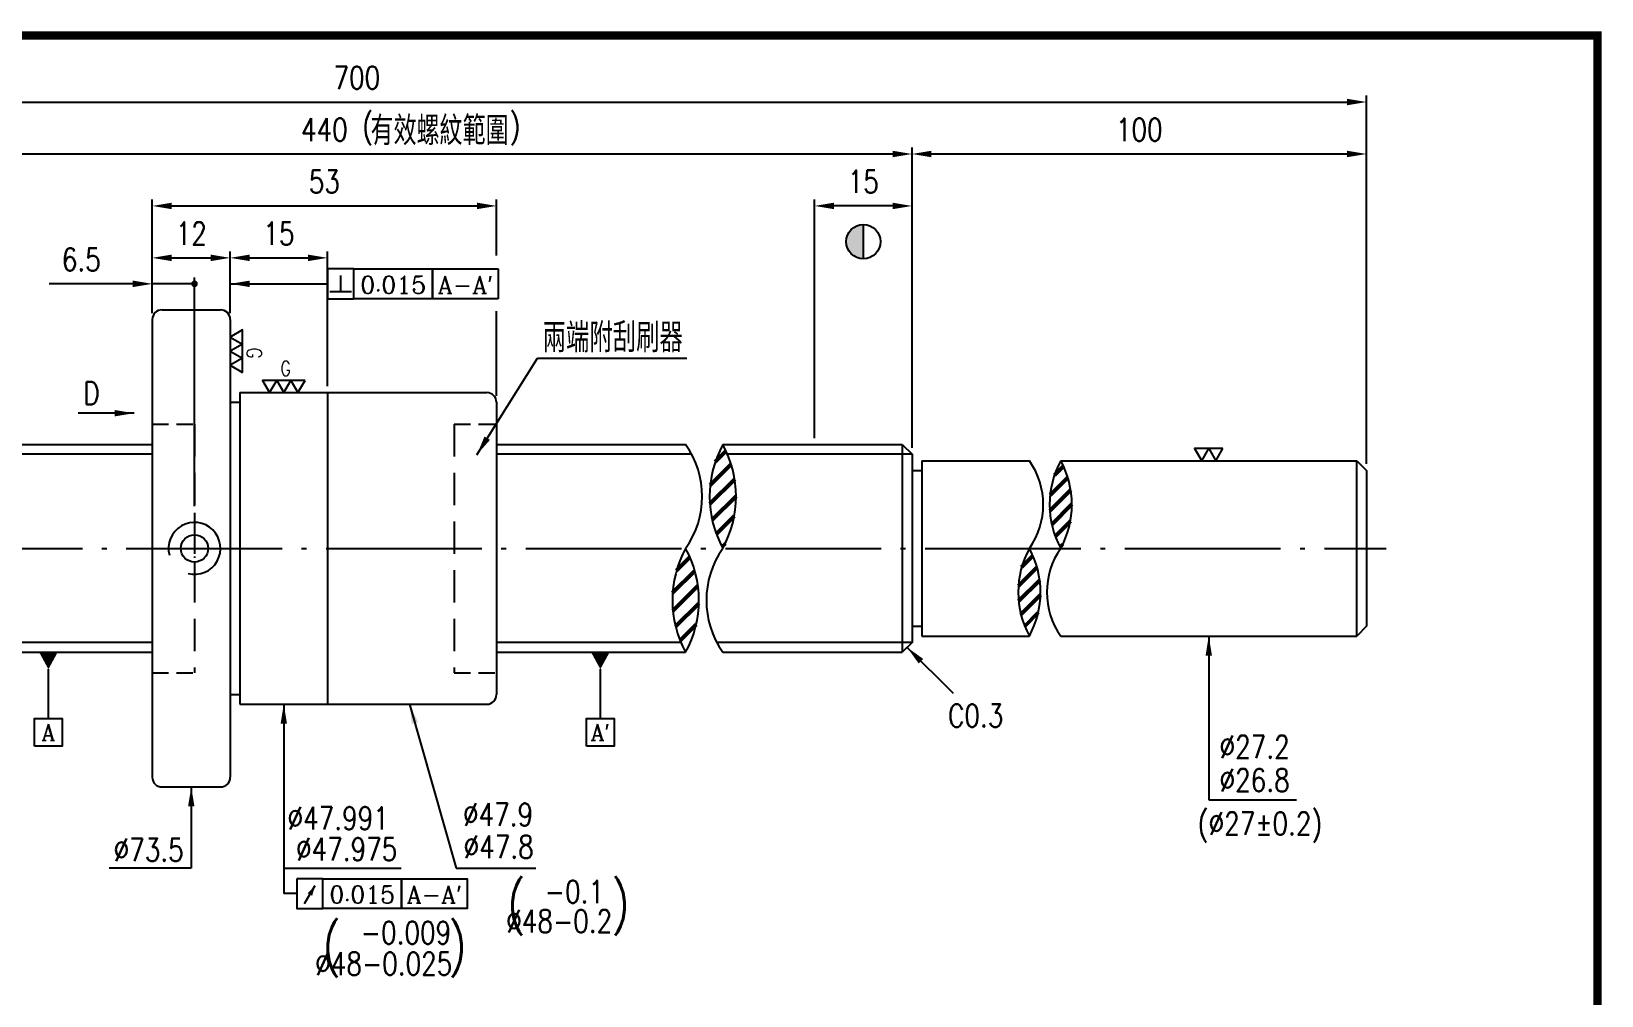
# Model space of a CAD drawing. Header units: millimetres. Extents: x 2309 to 2699, y 12 to 289.
# Drawn here: x 2457.4 to 2699.3, y 140.2 to 288.7 of the extents above; entities that cross this region are included whole.
import ezdxf
from ezdxf.enums import TextEntityAlignment as Align

# ---------------------------------------------------------------- set-up
doc = ezdxf.new("R2010")
doc.units = ezdxf.units.MM
doc.header["$LTSCALE"] = 10
doc.linetypes.add('C', pattern=[2.5625, 2, -0.25, 0.0625, -0.25])
doc.linetypes.add('H', pattern=[0.75, 0.5, -0.25])
doc.layers.get('0').update_dxf_attribs({"linetype": 'CONTINUOUS'})
doc.layers.get('DEFPOINTS').update_dxf_attribs({"linetype": 'CONTINUOUS'})
for name, color, linetype in [('04', 4, 'CONTINUOUS'), ('05', 5, 'H'), ('14', 4, 'CONTINUOUS'), ('DIM', 6, 'CONTINUOUS')]:
    doc.layers.add(name, color=color, linetype=linetype)
doc.layers.add('AM_0', color=7, linetype='CONTINUOUS', lineweight=50)
doc.layers.add('C', color=1, linetype='C', lineweight=25)
doc.styles.add('ROMANC', font='romanc')
doc.styles.add('SIMPLEX', font='SIMPLEX.shx', dxfattribs={"width": 0.8, "height": 3.5, "bigfont": 'chineset.shx'})
doc.styles.get("Standard").update_dxf_attribs({"font": 'TXT', "width": 0.8, "bigfont": 'CHINESET'})
doc.dimstyles.new('STANDARD$0', dxfattribs={"dimscale": 0, "dimtxt": 3.5, "dimasz": 3, "dimexe": 1, "dimexo": 1, "dimgap": 2, "dimtad": 1, "dimdec": 3, "dimrnd": 0.0005, "dimdsep": 46, "dimtxsty": 'SIMPLEX', "dimcen": 0.09, "dimclrd": 6, "dimclre": 6, "dimclrt": 3, "dimadec": 1, "dimazin": 2, "dimtp": -0.1, "dimtm": 0.2, "dimtfac": 1, "dimtdec": 3, "dimtmove": 2, "dimatfit": 3, "dimfxl": 0, "dimtvp": 0.790698, "dimarcsym": 0})
doc.dimstyles.new('STANDARD$7', dxfattribs={"dimscale": 0, "dimtxt": 3.5, "dimasz": 3, "dimexe": 1, "dimexo": 1, "dimgap": 1.5, "dimtad": 1, "dimdec": 3, "dimrnd": 0.0005, "dimdsep": 46, "dimtxsty": 'SIMPLEX', "dimcen": 0.09, "dimclrd": 6, "dimclre": 6, "dimclrt": 3, "dimadec": 1, "dimazin": 2, "dimtp": -0.1, "dimtm": 0.2, "dimtfac": 1, "dimtdec": 3, "dimtmove": 2, "dimatfit": 3, "dimfxl": 0, "dimtvp": 0.790698, "dimarcsym": 0})

# ---------------------------------------------------------------- blocks, each defined once
blk = doc.blocks.new('*D32')
at = {"color": 6, "lineweight": -2}
for p, q in [((2476.06, 245.31), (2476.06, 254.81)), ((2488.06, 245.31), (2488.06, 254.81)), ((2479.06, 253.81), (2485.06, 253.81))]:
    blk.add_line(p, q, dxfattribs=at)
at = {"color": 6}
for points in [[(2479.06, 254.31), (2479.06, 253.31), (2476.06, 253.81)], [(2485.06, 254.31), (2485.06, 253.31), (2488.06, 253.81)]]:
    blk.add_solid(points, dxfattribs=at)
at = {"layer": 'DEFPOINTS', "color": 0}
for p in [(2488.06, 253.81), (2476.06, 244.31), (2488.06, 244.31)]:
    blk.add_point(p, dxfattribs=at)
at = {"color": 3, "insert": (2482.06, 257.56), "char_height": 3.5, "attachment_point": 5, "style": 'SIMPLEX'}
blk.add_mtext('12', dxfattribs=at)
blk = doc.blocks.new('*D33')
at = {"color": 6, "lineweight": -2}
for p, q in [((2488.06, 245.31), (2488.06, 254.81)), ((2503.06, 234.06), (2503.06, 254.81)), ((2491.06, 253.81), (2500.06, 253.81))]:
    blk.add_line(p, q, dxfattribs=at)
at = {"color": 6}
for points in [[(2491.06, 254.31), (2491.06, 253.31), (2488.06, 253.81)], [(2500.06, 254.31), (2500.06, 253.31), (2503.06, 253.81)]]:
    blk.add_solid(points, dxfattribs=at)
at = {"layer": 'DEFPOINTS', "color": 0}
for p in [(2503.06, 253.81), (2488.06, 244.31), (2503.06, 233.06)]:
    blk.add_point(p, dxfattribs=at)
at = {"color": 3, "insert": (2495.56, 257.56), "char_height": 3.5, "attachment_point": 5, "style": 'SIMPLEX'}
blk.add_mtext('15', dxfattribs=at)
blk = doc.blocks.new('*D34')
at = {"color": 6, "lineweight": -2}
for p, q in [((2476.06, 245.31), (2476.06, 262.81)), ((2479.06, 261.81), (2526.06, 261.81)), ((2529.06, 254.19), (2529.06, 262.81)), ((2529.06, 232.56), (2529.06, 245.6))]:
    blk.add_line(p, q, dxfattribs=at)
at = {"color": 6}
for points in [[(2479.06, 262.31), (2479.06, 261.31), (2476.06, 261.81)], [(2526.06, 262.31), (2526.06, 261.31), (2529.06, 261.81)]]:
    blk.add_solid(points, dxfattribs=at)
at = {"layer": 'DEFPOINTS', "color": 0}
for p in [(2529.06, 261.81), (2476.06, 244.31), (2529.06, 231.56)]:
    blk.add_point(p, dxfattribs=at)
at = {"color": 3, "insert": (2502.56, 265.56), "char_height": 3.5, "attachment_point": 5, "style": 'SIMPLEX'}
blk.add_mtext('53', dxfattribs=at)
blk = doc.blocks.new('*D36')
at = {"color": 6, "lineweight": -2}
for p, q in [((2412.06, 226.06), (2412.06, 270.81)), ((2415.06, 269.81), (2590.06, 269.81)), ((2593.06, 224.56), (2593.06, 270.81))]:
    blk.add_line(p, q, dxfattribs=at)
at = {"color": 6}
for points in [[(2415.06, 270.31), (2415.06, 269.31), (2412.06, 269.81)], [(2590.06, 270.31), (2590.06, 269.31), (2593.06, 269.81)]]:
    blk.add_solid(points, dxfattribs=at)
at = {"layer": 'DEFPOINTS', "color": 0}
for p in [(2593.06, 269.81), (2412.06, 225.06), (2593.06, 223.56)]:
    blk.add_point(p, dxfattribs=at)
at = {"color": 3, "insert": (2502.56, 273.56), "char_height": 3.5, "attachment_point": 5, "style": 'SIMPLEX'}
blk.add_mtext('440', dxfattribs=at)
blk = doc.blocks.new('*D37')
at = {"color": 6, "lineweight": -2}
for p, q in [((2593.06, 224.56), (2593.06, 270.81)), ((2596.06, 269.81), (2660.06, 269.81)), ((2663.06, 222.06), (2663.06, 270.81))]:
    blk.add_line(p, q, dxfattribs=at)
at = {"color": 6}
for points in [[(2596.06, 270.31), (2596.06, 269.31), (2593.06, 269.81)], [(2660.06, 270.31), (2660.06, 269.31), (2663.06, 269.81)]]:
    blk.add_solid(points, dxfattribs=at)
at = {"layer": 'DEFPOINTS', "color": 0}
for p in [(2663.06, 269.81), (2593.06, 223.56), (2663.06, 221.06)]:
    blk.add_point(p, dxfattribs=at)
at = {"color": 3, "insert": (2628.06, 273.56), "char_height": 3.5, "attachment_point": 5, "style": 'SIMPLEX'}
blk.add_mtext('100', dxfattribs=at)
blk = doc.blocks.new('*D38')
at = {"color": 6, "lineweight": -2}
for p, q in [((2352.06, 224.56), (2352.06, 278.81)), ((2663.06, 222.06), (2663.06, 278.81)), ((2355.06, 277.81), (2660.06, 277.81))]:
    blk.add_line(p, q, dxfattribs=at)
at = {"color": 6}
for points in [[(2355.06, 278.31), (2355.06, 277.31), (2352.06, 277.81)], [(2660.06, 278.31), (2660.06, 277.31), (2663.06, 277.81)]]:
    blk.add_solid(points, dxfattribs=at)
at = {"layer": 'DEFPOINTS', "color": 0}
for p in [(2663.06, 277.81), (2352.06, 223.56), (2663.06, 221.06)]:
    blk.add_point(p, dxfattribs=at)
at = {"color": 3, "insert": (2507.56, 281.56), "char_height": 3.5, "attachment_point": 5, "style": 'SIMPLEX'}
blk.add_mtext('700', dxfattribs=at)
blk = doc.blocks.new('*D40')
at = {"color": 6, "lineweight": -2}
for p, q in [((2473.06, 249.81), (2460.2, 249.81)), ((2476.06, 245.31), (2476.06, 250.81)), ((2482.56, 249.81), (2476.06, 249.81)), ((2482.56, 215.56), (2482.56, 250.81)), ((2482.56, 249.81), (2482.68, 249.81))]:
    blk.add_line(p, q, dxfattribs=at)
at = {"color": 6}
blk.add_solid([(2473.06, 250.31), (2473.06, 249.31), (2476.06, 249.81)], dxfattribs=at)
at = {"layer": 'DEFPOINTS', "color": 0}
for p in [(2482.56, 249.81), (2476.06, 244.31), (2482.56, 214.56)]:
    blk.add_point(p, dxfattribs=at)
at = {"color": 3, "insert": (2465.13, 253.56), "char_height": 3.5, "attachment_point": 5, "style": 'SIMPLEX'}
blk.add_mtext('6.5', dxfattribs=at)
blk = doc.blocks.new('_None')
blk = doc.blocks.new('1')
at = {"layer": 'DIM', "const_width": 2.125}
blk.add_lwpolyline([(1.0625, 0, 1), (-1.0625, 0, 1)], format="xyb", close=True, dxfattribs=at)
blk = doc.blocks.new('點')
at = {"rotation": 299.9999999999999}
blk.add_blockref('1', (0, 0), dxfattribs=at)
blk = doc.blocks.new('a-a3')
at = {"layer": '14'}
blk.add_line((2.28, -2.91), (5.33, 2.36), dxfattribs=at)
for points in [[(0, 4.33), (0, -4.33), (7.61, -4.33), (7.61, 4.33)], [(7.61, -4.33), (7.61, 4.33), (30.43, 4.33), (30.43, -4.33)], [(30.43, -4.33), (30.43, 4.33), (49.45, 4.33), (49.45, -4.33)]]:
    blk.add_lwpolyline(points, close=True, dxfattribs=at)
blk.add_lwpolyline([(5.33, 2.36, 0, 1.52, 0), (3.8, -0.27, 1.52, 1.52, 0)], format="xyseb", dxfattribs=at)
at = {"layer": '14', "style": 'ROMANC'}
for s, p in [('0.015', (19.02, -0.27)), ("A-A'", (39.94, -0.27))]:
    blk.add_text(s, height=5.072, dxfattribs=at).set_placement(p, align=Align.MIDDLE)
blk = doc.blocks.new("a-a'")
at = {"lineweight": 0, "xscale": 0.849999999999909, "yscale": 0.849999999999909, "zscale": 0.849999999999909}
blk.add_blockref('a-a3', (0, 0), dxfattribs=at)
blk = doc.blocks.new('*D44')
at = {"color": 6, "lineweight": -2}
for p, q in [((2578.06, 226.06), (2578.06, 262.81)), ((2590.06, 261.81), (2581.06, 261.81)), ((2593.06, 224.56), (2593.06, 262.81))]:
    blk.add_line(p, q, dxfattribs=at)
at = {"color": 6}
for points in [[(2581.06, 262.31), (2581.06, 261.31), (2578.06, 261.81)], [(2590.06, 262.31), (2590.06, 261.31), (2593.06, 261.81)]]:
    blk.add_solid(points, dxfattribs=at)
at = {"layer": 'DEFPOINTS', "color": 0}
for p in [(2578.06, 261.81), (2578.06, 225.06), (2593.06, 223.56)]:
    blk.add_point(p, dxfattribs=at)
at = {"color": 3, "insert": (2585.56, 265.56), "char_height": 3.5, "attachment_point": 5, "style": 'SIMPLEX'}
blk.add_mtext('15', dxfattribs=at)
blk = doc.blocks.new('ins3')
blk.add_hatch(color=0).paths.add_polyline_path([(-1.75, 0, 0.414214), (0, -1.75), (0, 1.75, 0.414214)])
at = {"color": 0}
blk.add_lwpolyline([(0, 1.75), (0, -1.75)], dxfattribs=at)
blk.add_circle((0, 0), 1.75, dxfattribs=at)
blk = doc.blocks.new('有效螺紋範圍')
at = {"char_height": 5.12, "attachment_point": 7, "style": 'SIMPLEX'}
for s, insert in [('(', (-31.72, -6.68)), (')', (1.05, -6.68))]:
    blk.add_mtext(s, dxfattribs=dict(at, insert=insert))
at = {"insert": (-29.87, -6.68), "char_height": 6.4, "attachment_point": 7}
blk.add_mtext('有效螺紋範圍', dxfattribs=at)
blk = doc.blocks.new('GOLD0')
at = {"color": 3}
for points in [[(-2.22, 3.84), (-6.65, 3.84), (-4.43, 0)], [(2.22, 3.84), (-2.22, 3.84), (0, 0)], [(6.65, 3.84), (2.22, 3.84), (4.43, 0)]]:
    blk.add_lwpolyline(points, close=True, dxfattribs=at)
at = {"color": 3, "style": 'SIMPLEX', "width": 0.8}
blk.add_text('G', height=4.62, dxfattribs=at).set_placement((-1.07, 7.55), align=Align.MIDDLE_LEFT)
blk = doc.blocks.new('g')
at = {"lineweight": 0, "xscale": 0.900000000000091, "yscale": 0.900000000000091, "zscale": 0.900000000000091}
blk.add_blockref('GOLD0', (0, 0), dxfattribs=at)

msp = doc.modelspace()

# ---------------------------------------------------------------- hatches: boundary and pattern name
at = {"layer": 'AM_0'}
h = msp.add_hatch(dxfattribs=at)
h.set_pattern_fill('_U', color=4, scale=2, angle=45, style=0, pattern_type=0)
h.set_pattern_definition([(45, (26.7149, -28.2681), (-1.4142136, 1.4142136), [])])
edge = h.paths.add_edge_path()
edge.add_arc((2549.2612, 217.0589), 16.7047, 331.385935, 388.614065)
edge.add_arc((2578.5901, 217.0589), 16.7047, 151.385935, 208.614065)
h = msp.add_hatch(dxfattribs=at)
h.set_pattern_fill('_U', color=4, scale=1.6875, angle=45, style=0, pattern_type=0)
h.set_pattern_definition([(45, (475.19, 8.8142), (-1.1932427, 1.1932427), [])])
edge = h.paths.add_edge_path()
edge.add_arc((2603.5885, 215.8089), 14.0946, 331.385935, 388.614065)
edge.add_arc((2628.3348, 215.8089), 14.0946, 151.385935, 208.614065)
h = msp.add_hatch(dxfattribs=at)
h.set_pattern_fill('_U', color=4, scale=2, angle=45, style=0, pattern_type=0)
h.set_pattern_definition([(45, (26.2149, -28.2681), (-1.4142136, 1.4142136), [])])
edge = h.paths.add_edge_path()
edge.add_arc((2543.5357, 201.0589), 16.7047, 331.385935, 388.614065)
edge.add_arc((2572.8647, 201.0589), 16.7047, 151.385935, 208.614065)
h = msp.add_hatch(dxfattribs=at)
h.set_pattern_fill('_U', color=4, scale=1.6875, angle=45, style=0, pattern_type=0)
h.set_pattern_definition([(45, (474.7681, 8.8142), (-1.1932427, 1.1932427), [])])
edge = h.paths.add_edge_path()
edge.add_arc((2598.7576, 202.3089), 14.0946, 331.385935, 388.614065)
edge.add_arc((2623.5039, 202.3089), 14.0946, 151.385935, 208.614065)

# ---------------------------------------------------------------- linework, layer by layer
for p, q in [((2476.0629, 244.3089), (2476.0629, 173.8089)), ((2477.5629, 245.8089), (2486.5629, 245.8089)), ((2488.0629, 244.3089), (2488.0629, 173.8089)), ((2489.5629, 233.0589), (2527.5629, 233.0589)), ((2489.5629, 233.0589), (2489.5629, 185.0589)), ((2503.0629, 233.0589), (2503.0629, 185.0589)), ((2488.0629, 231.5589), (2489.5629, 231.5589)), ((2529.0629, 231.5589), (2529.0629, 186.5589)), ((2382.9783, 225.0589), (2476.0629, 225.0589)), ((2529.0629, 225.0589), (2558.2002, 225.0589)), ((2563.9257, 225.0589), (2591.5629, 225.0589)), ((2591.5629, 225.0589), (2593.0629, 223.5589)), ((2591.5629, 225.0589), (2591.5629, 193.0589)), ((2593.0629, 223.5589), (2593.0629, 194.5589)), ((2594.5629, 222.5589), (2611.1308, 222.5589)), ((2594.5629, 222.5589), (2594.5629, 195.5589)), ((2615.9616, 222.5589), (2661.5629, 222.5589)), ((2661.5629, 222.5589), (2663.0629, 221.0589)), ((2661.5629, 195.5589), (2661.5629, 222.5589)), ((2593.0629, 221.0589), (2594.5629, 221.0589)), ((2663.0629, 221.0589), (2663.0629, 197.0589)), ((2593.0629, 197.0589), (2594.5629, 197.0589)), ((2663.0629, 197.0589), (2661.5629, 195.5589)), ((2593.0629, 194.5589), (2591.5629, 193.0589)), ((2594.5629, 195.5589), (2611.1308, 195.5589)), ((2615.9616, 195.5589), (2661.5629, 195.5589)), ((2382.9783, 193.0589), (2476.0629, 193.0589)), ((2529.0629, 193.0589), (2558.2002, 193.0589)), ((2563.9257, 193.0589), (2591.5629, 193.0589)), ((2488.0629, 186.5589), (2489.5629, 186.5589)), ((2489.5629, 185.0589), (2527.5629, 185.0589)), ((2477.5629, 172.3089), (2486.5629, 172.3089))]:
    msp.add_line(p, q)
at = {"color": 6}
for p in [(2496.3129, 159.8254), (2498.3121, 155.8915)]:
    msp.add_line(p, (2496.3129, 155.8915), dxfattribs=at)
msp.add_lwpolyline([(2309.506, 12.3865, 1.2937, 1.2937, 0), (2698.6122, 12.3865, 1.2937, 1.2937, 0), (2698.6122, 288.0448, 1.2937, 1.2937, 0), (2309.506, 288.0448, 1.2937, 1.2937, 0)], format="xyseb", close=True)
at = {"color": 3}
for points in [[(2638.7623, 224.4456), (2636.5837, 224.4456), (2637.673, 222.5589)], [(2640.9408, 224.4456), (2638.7623, 224.4456), (2639.8516, 222.5589)]]:
    msp.add_lwpolyline(points, close=True, dxfattribs=at)
msp.add_circle((2482.5629, 209.0589), 2.1)
for centre, radius, start, end in [((2477.5629, 244.3089), 1.5, 90, 180), ((2486.5629, 244.3089), 1.5, 0, 90), ((2527.5629, 231.5589), 1.5, 0, 90), ((2546.873, 217.0589), 13.8674, 324.767849, 35.232151), ((2578.5901, 217.0589), 16.7047, 151.385935, 208.614065), ((2549.2612, 217.0589), 16.7047, 331.385935, 28.614065), ((2601.5734, 215.8089), 11.7007, 324.767849, 35.232151), ((2628.3348, 215.8089), 14.0946, 151.385935, 208.614065), ((2603.5885, 215.8089), 14.0946, 331.385935, 28.614065), ((2572.8647, 201.0589), 16.7047, 151.385935, 208.614065), ((2543.5357, 201.0589), 16.7047, 331.385935, 28.614065), ((2575.2529, 201.0589), 13.8674, 144.767849, 215.232151), ((2623.5039, 202.3089), 14.0946, 151.385935, 208.614065), ((2598.7576, 202.3089), 14.0946, 331.385935, 28.614065), ((2625.519, 202.3089), 11.7007, 144.767849, 215.232151), ((2527.5629, 186.5589), 1.5, 270, 0), ((2477.5629, 173.8089), 1.5, 180, 270), ((2486.5629, 173.8089), 1.5, 270, 0)]:
    msp.add_arc(centre, radius, start, end)
at = {"layer": '04'}
for p, q in [((2505.0719, 248.6055), (2505.0719, 251.1117)), ((2503.4011, 248.6055), (2506.7427, 248.6055)), ((2476.0629, 223.5589), (2408.8415, 223.5589)), ((2559.1227, 223.5589), (2529.0629, 223.5589)), ((2593.0629, 223.5589), (2564.6494, 223.5589)), ((2476.0629, 194.5589), (2408.8415, 194.5589)), ((2557.4765, 194.5589), (2529.0629, 194.5589)), ((2593.0629, 194.5589), (2563.0032, 194.5589))]:
    msp.add_line(p, q, dxfattribs=at)
msp.add_arc((2482.5629, 209.0589), 4, 255.73695, 195.247298, dxfattribs=at)
at = {"layer": '05', "ltscale": 0.5}
for p, q in [((2476.0629, 228.2089), (2482.5629, 228.2089)), ((2522.5629, 228.2089), (2529.0629, 228.2089)), ((2476.0629, 189.9089), (2482.5629, 189.9089)), ((2522.5629, 189.9089), (2529.0629, 189.9089))]:
    msp.add_line(p, q, dxfattribs=at)
at = {"layer": '05'}
for p, q in [((2482.5629, 228.2089), (2482.5629, 189.9089)), ((2522.5629, 228.2089), (2522.5629, 189.9089))]:
    msp.add_line(p, q, dxfattribs=at)
at = {"layer": '14'}
for p, q in [((2507.1058, 252.1094), (2519.2344, 252.1094)), ((2507.1058, 247.5085), (2507.1058, 252.1094)), ((2519.2344, 252.1094), (2529.3416, 252.1094)), ((2519.2344, 247.5085), (2519.2344, 252.1094)), ((2519.2344, 252.1094), (2519.2344, 247.5085)), ((2529.3416, 252.1094), (2529.3416, 247.5085)), ((2519.2344, 247.5085), (2507.1058, 247.5085)), ((2529.3416, 247.5085), (2519.2344, 247.5085)), ((2460.0629, 182.8796), (2460.0629, 190.4428)), ((2545.0629, 182.8796), (2545.0629, 190.4428))]:
    msp.add_line(p, q, dxfattribs=at)
for points in [[(2503.0629, 252.1094), (2503.0629, 247.5085), (2507.1058, 247.5085), (2507.1058, 252.1094)], [(2457.9254, 178.6046), (2457.9254, 182.8796), (2462.2004, 182.8796), (2462.2004, 178.6046)], [(2542.9254, 178.6046), (2542.9254, 182.8796), (2547.2004, 182.8796), (2547.2004, 178.6046)]]:
    msp.add_lwpolyline(points, close=True, dxfattribs=at)
for points in [[(2460.0629, 190.4428, 0, 2.85, 0), (2460.0629, 193.0589, 2.85, 2.85, 0)], [(2545.0629, 190.4428, 0, 2.85, 0), (2545.0629, 193.0589, 2.85, 2.85, 0)]]:
    msp.add_lwpolyline(points, format="xyseb", dxfattribs=at)
at = {"layer": 'C', "ltscale": 0.3}
msp.add_line((2482.5629, 214.5589), (2482.5629, 203.5589), dxfattribs=at)
at = {"layer": 'C', "ltscale": 1.2}
msp.add_line((2349.0629, 209.0589), (2666.0629, 209.0589), dxfattribs=at)

# ---------------------------------------------------------------- block references
for name, p, xscale, yscale, zscale in [('有效螺紋範圍', (2530.3502, 275.7731), 0.6923076923076923, 0.6923076923076923, 0.6923076923076923), ('點', (2482.5629, 249.8089), 0.24, 0.24, 0.24)]:
    msp.add_blockref(name, p, dxfattribs=dict(xscale=xscale, yscale=yscale, zscale=zscale))
at = {"color": 3, "xscale": 1.5, "yscale": 1.5, "zscale": 1.5}
msp.add_blockref('ins3', (2585.5629, 256.3089), dxfattribs=at)
at = {"lineweight": 0, "xscale": 0.5459999999999989, "yscale": 0.5459999999999989, "zscale": 0.5459999999999989, "rotation": 270}
msp.add_blockref('g', (2488.0629, 239.4339), dxfattribs=at)
at = {"lineweight": 0}
for name, p, xscale, yscale, zscale in [('g', (2496.3129, 233.0589), 0.5459999999999989, 0.5459999999999989, 0.5459999999999989), ("a-a'", (2498.3121, 155.8915), 0.6239999999999987, 0.6239999999999987, 0.6239999999999987)]:
    msp.add_blockref(name, p, dxfattribs=dict(at, xscale=xscale, yscale=yscale, zscale=zscale))

# ---------------------------------------------------------------- texts
at = {"color": 3, "style": 'SIMPLEX'}
for s, insert, char_height, attachment_point in [('兩端附刮刷器', (2536.1688, 239.2587), 4.5, 7), ('D', (2467.9731, 231.2094), 3.5, 9), ('C0.3', (2607.1289, 181.5468), 3.5, 9), ('%%C27.2', (2651.2265, 176.7445), 3.5, 9), ('%%C26.8', (2651.2265, 171.619), 3.5, 9), ('%%C47.9', (2534.7104, 166.3046), 3.5, 9), ('%%C47.991', (2512.4862, 165.7441), 3.5, 9), ('(%%C27%%P0.2)', (2646.6561, 166.0937), 3.5, 5), ('%%C47.975', (2513.7985, 160.9822), 3.5, 9), ('%%C47.8', (2534.8024, 161.3356), 3.5, 9), ('%%C73.5', (2480.9027, 160.8786), 3.5, 9), ('(    )', (2549.6144, 149.4427), 6, 9), ('-0.1', (2545.6295, 154.4325), 3.5, 9), ('%%C48-0.2', (2546.8845, 149.9107), 3.5, 9), ('(     )', (2524.4996, 142.9482), 6, 9), ('-0.009', (2522.0956, 148.1157), 3.5, 9), ('%%C48-0.025', (2522.2688, 143.3517), 3.5, 9)]:
    msp.add_mtext(s, dxfattribs=dict(at, insert=insert, char_height=char_height, attachment_point=attachment_point))
at = {"layer": '14', "style": 'ROMANC'}
for s, height, p in [('0.015', 2.69524, (2513.1701, 249.6639)), ("A-A'", 2.69524, (2524.288, 249.6639)), ('A', 2.4937, (2460.0629, 180.7421)), ("A'", 2.49375, (2545.0629, 180.7421))]:
    msp.add_text(s, height=height, dxfattribs=at).set_placement(p, align=Align.MIDDLE)

# ---------------------------------------------------------------- dimensions: what is measured, and where the dimension line sits
for base, p1, p2, text, picture, middle in [((2663.0629, 277.8089), (2352.0629, 223.5589), (2663.0629, 221.0589), '700', '*D38', (2507.5629, 281.5589)), ((2593.0629, 269.8089), (2412.0629, 225.0589), (2593.0629, 223.5589), '440', '*D36', (2502.5629, 273.5589)), ((2663.0629, 269.8089), (2593.0629, 223.5589), (2663.0629, 221.0589), '100', '*D37', (2628.0629, 273.5589))]:
    dim = msp.add_linear_dim(base=base, p1=p1, p2=p2, text=text, dimstyle='STANDARD$0', override={"dimscale": 1, "dimrnd": 0, "dimcen": 0, "dimadec": 3, "dimtmove": 0, "dimarcsym": 1})
    dim.commit()
    dim.dimension.update_dxf_attribs({"geometry": picture, "text_midpoint": middle})
for base, p1, p2, picture, middle in [((2529.0629, 261.8089), (2476.0629, 244.3089), (2529.0629, 231.5589), '*D34', (2502.5629, 265.5589)), ((2578.0629, 261.8089), (2593.0629, 223.5589), (2578.0629, 225.0589), '*D44', (2585.5629, 265.5589)), ((2488.0629, 253.8089), (2476.0629, 244.3089), (2488.0629, 244.3089), '*D32', (2482.0629, 257.5589)), ((2503.0629, 253.8089), (2488.0629, 244.3089), (2503.0629, 233.0589), '*D33', (2495.5629, 257.5589))]:
    dim = msp.add_linear_dim(base=base, p1=p1, p2=p2, dimstyle='STANDARD$0', override={"dimscale": 1, "dimrnd": 0, "dimcen": 0, "dimadec": 3, "dimtmove": 0, "dimarcsym": 1})
    dim.commit()
    dim.dimension.update_dxf_attribs({"geometry": picture, "text_midpoint": middle})
dim = msp.add_linear_dim(base=(2482.5629, 249.8089), p1=(2476.0629, 244.3089), p2=(2482.5629, 214.5589), dimstyle='STANDARD$0', override={"dimscale": 1, "dimrnd": 0, "dimblk2": 'None', "dimsah": 1, "dimcen": 0, "dimadec": 3, "dimtmove": 0, "dimarcsym": 1})
dim.commit()
dim.dimension.update_dxf_attribs({"geometry": '*D40', "text_midpoint": (2465.1296, 249.8089), "dimtype": 160})

# ---------------------------------------------------------------- leaders
for points in [[(2488.0629, 249.8089), (2503.0629, 249.8089)], [(2526.0516, 223.4926), (2535.3637, 238.3449), (2558.3822, 238.3449)], [(2473.2582, 229.885), (2464.6673, 229.885)], [(2592.3129, 193.8089), (2599.384, 186.7379)], [(2638.7623, 195.5589), (2638.7623, 170.338), (2652.2836, 170.338)], [(2496.3129, 185.0589), (2496.3129, 159.8254), (2514.3884, 159.8254)], [(2515.6852, 185.0589), (2522.8466, 159.8254), (2535.1445, 159.8254)], [(2482.0629, 172.3089), (2482.0629, 159.8254), (2469.4424, 159.8254)]]:
    msp.add_leader(points, dimstyle='STANDARD$7', override={"dimscale": 1, "dimgap": 1.5, "dimtad": 0, "dimrnd": 0, "dimcen": 0, "dimadec": 3, "dimtmove": 0, "dimarcsym": 1})

doc.saveas('drawing.dxf')
